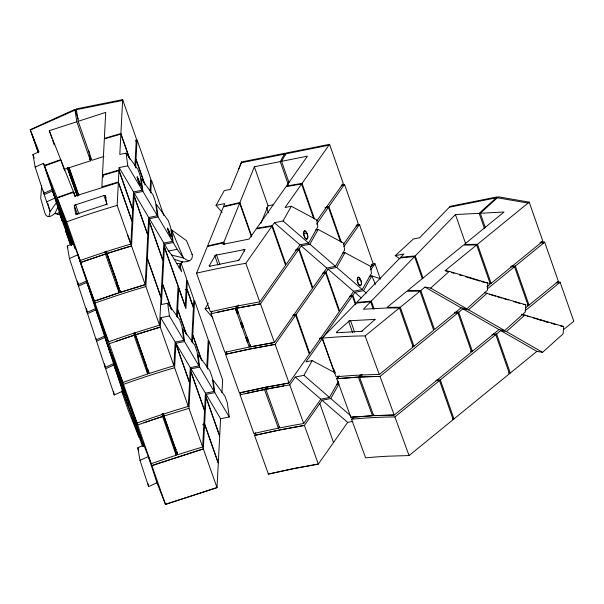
<?xml version="1.0" encoding="UTF-8"?>
<svg xmlns="http://www.w3.org/2000/svg" width="604" height="604" viewBox="0 0 604 604"><rect width="100%" height="100%" fill="white"/><g stroke="black" fill="none" stroke-linecap="round" stroke-linejoin="round"><path stroke-width="0.91" d="M189.256 260.717L187.029 260.158L183.45 257.968L177.221 249.286L173.212 242.521L171.491 229.814L186.523 240.664L192.291 254.692C193.197 261.117 187.527 261.894 182.219 261.925L174.209 259.252M102.446 175.454L101.85 186.84L118.376 181.978L118.973 170.585L102.446 175.454L103.065 177.229M103.095 176.678L102.469 174.903L104.341 138.95L120.868 134.088L129.256 158.044M127.429 234.397L130.849 244.061L117.161 205.39L118.354 182.521L75.13 196.058L73.62 192.238L57.237 198.059L66.629 221.804L80.173 260.528L86.47 258.316A340.12 119.668 -19.3 0 1 130.849 244.061L132.019 221.555L118.354 182.521M133.56 191.951L132.669 209.075L118.996 170.041L119.124 167.595L127.791 165.858L142.219 190.215L133.56 191.951L119.124 167.595M120.868 134.088L119.811 154.398L126.062 153.144L137.991 169.505L140.317 176.149L142.219 190.215M129.905 159.267L120.891 133.544L122.657 99.637L76.255 108.931L78.188 121.321L91.861 160.354L103.903 156.444M134.903 165.987L136.323 138.671L122.657 99.637M134.269 193.152L134.141 195.598L147.814 234.631L148.697 217.508L134.269 193.152L142.929 191.415L157.365 215.771L148.697 217.508M135.575 167.95L136.006 159.645L144.394 183.593M150.079 190.902L150.706 178.852L137.04 139.818L136.036 159.101L145.043 184.824M159.577 325.231L145.889 286.545L147.338 258.648L161.004 297.681L159.577 325.231A341.97 120.317 -19.3 0 0 140.415 331.09L134.028 333.136A342.574 120.528 -19.3 0 0 108.599 341.788L95.055 303.057L87.044 282.8M149.407 218.701L149.279 221.155L162.952 260.188L163.843 243.065L149.407 218.701L158.074 216.972L172.502 241.328L163.843 243.065M150.758 192.759L151.415 180.007L163.843 215.492M173.212 242.521L164.552 244.258L164.424 246.711L185.262 306.22L186.681 278.973L181.079 262.982M160.739 317.704L175.168 342.068L183.835 340.331L169.399 315.975L160.739 317.704L160.249 327.134L173.937 365.82A343.502 120.86 -19.3 0 0 149.007 373.529L135.387 334.82L134.979 332.2M173.937 365.82L175.168 342.068M176.504 316.322L178.067 286.288L164.394 247.255L162.506 283.661L171.513 309.384M188.297 406.416L174.609 367.723L175.855 343.804L189.52 382.845L188.297 406.416A344.114 121.072 -19.3 0 0 137.032 423.064L128.727 402.045L114.866 362.536L105.964 340.014L119.63 379.048L128.539 401.569M177.236 317.145L177.621 309.754L186.009 333.71M185.345 289.731L186.915 289.271L185.911 308.689L178.739 288.206L177.651 309.21L186.659 334.941M190.313 367.625L189.55 382.302L175.877 343.261L184.545 341.524L198.973 365.888L190.313 367.625L175.877 343.261M191.649 341.819L193.416 307.829L186.915 289.271M202.657 447.013L188.969 408.319L190.864 371.815L204.537 410.848L202.657 447.013A344.824 121.321 -19.3 0 0 177.584 454.767L163.963 416.05L163.541 413.332M191.023 368.817L190.894 371.271L204.567 410.305L205.451 393.174L191.023 368.817L199.682 367.081L214.118 391.445L205.451 393.174M192.366 342.929L192.759 335.311L201.147 359.267M206.794 367.345L208.229 339.667L194.564 300.626L192.789 334.767L201.796 360.497M202.906 424.884L204.605 424.386L203.329 448.915L217.017 487.617L165.473 504.363L156.957 482.815L148.342 456.564L140 460.354L148.614 486.605L156.957 482.815M204.635 423.842L206.009 397.372L219.675 436.405L218.301 462.875L204.635 423.842L202.936 424.34M206.16 394.374L206.039 396.828L219.705 435.861L220.596 418.731L206.16 394.374L214.828 392.638L229.256 416.994L220.596 418.731M207.482 369.014L208.946 340.852L222.612 379.886L221.947 392.721M476.647 244.99L445.178 270.645L449.27 271.355L487.896 283.027L487.368 290.313L466.786 308.818L461.109 307.836L424.997 287.096L420.837 290.494L407.662 290.584L463.472 245.088L476.647 244.99L490.32 284.023L486.877 286.832M484.702 292.691L525.782 304.786L525.254 312.072L504.672 330.577L499.002 329.595L462.891 308.855L458.723 312.253L455.069 312.276M521.773 314.307L563.675 326.545L563.139 333.831L542.566 352.336L536.888 351.354L500.776 330.614L496.616 334.004L493.098 334.035M41.691 185.715L40.694 198.346L44.87 213.099C47.082 218.784 50.577 216.776 54.919 213.469L57.841 207.21M107.218 204.839L103.956 195.53L105.413 195.598L106.697 203.82L106.138 204.454L77.07 213.982L75.613 213.922L74.33 205.692L74.888 205.066L104.205 195.462L105.375 195.507L106.032 197.372M209.188 265.798L210.177 266.153L238.414 260.407L239.305 259.765L244.96 249.505L215.447 255.235L209.15 265.911L210.177 266.153M244.93 249.716L243.941 249.361L244.567 251.136M106.697 203.82L105.406 204.779M238.822 168.803L241.6 161.94L284.914 153.257L285.533 155.032M223.608 242.778L222.989 244.318L249.09 239.086L256.285 228.856L271.898 226.251L285.571 265.284L259.78 301.94A342.325 120.445 -19.3 0 0 210.388 311.838L196.557 273.189L207.338 246.56L223.608 242.778L224.227 244.552M241.6 161.94L230.479 189.399L224.227 190.653L216.066 205.352L222.144 212.389M223.85 242.181L239.66 203.14L223.389 206.923L207.58 245.964L223.85 242.181L224.477 243.956M251.709 236.247L239.901 202.536L254.375 166.787L280.248 161.6L284.914 153.257M250.524 344.816L249.248 347.104A343.351 120.808 -19.3 0 0 224.892 352.389L211.068 313.74L212.072 311.241M260.988 223.261L268.048 205.821L254.375 166.787M226.621 351.702L225.571 354.291L239.395 392.947L264.484 387.511L289.067 382.996L309.323 354.208L295.658 315.167L292.902 315.628M279.237 426.681L278.391 428.198A345.239 121.472 -19.3 0 0 253.891 433.506L240.075 394.85L241.132 392.238M255.628 432.811L254.578 435.409L268.395 474.08L293.627 468.613L318.338 464.068L347.662 422.392L352.864 421.358M223.14 243.933L223.299 243.548M179.177 267.564L182.219 261.925M182.302 261.509L181.132 263.782L176.693 263.404M213.001 317.968L205.096 308.818L208.267 303.102M289.037 182.627L281.577 161.336L286.243 152.993L329.558 144.318L343.231 183.352L316.783 220.936M211.068 313.74L217.176 312.344A342.279 120.43 -19.3 0 1 235.356 308.47L236.7 306.062M295.258 250.048L298.731 249.467L312.396 288.501L274.427 342.468L250.577 346.839L236.685 308.199L238.482 304.99M265.843 387.149L264.499 389.55A343.933 121.011 -19.3 0 0 246.221 393.446L240.075 394.85M267.179 386.885L265.836 389.278L279.72 427.926A345.239 121.472 -19.3 0 1 303.721 423.525L320.837 399.184L329.497 397.447L338.67 381.162M283.049 220.981L291.339 206.258L316.821 219.909L317.795 226.817L308.621 243.102L299.962 244.839L286.024 264.643L272.351 225.609L274.39 222.717L283.049 220.981L308.621 243.102M309.882 244.197L318.172 229.475L343.646 243.125L344.62 250.033L335.447 266.319L326.787 268.055L312.849 287.859L299.184 248.825L301.215 245.926L309.882 244.197L335.447 266.319M336.707 267.406L344.997 252.691L370.471 266.341L371.445 273.25L362.272 289.535L353.612 291.271L339.674 311.075L326.009 272.042L328.04 269.142L336.707 267.406L362.272 289.535M283.812 385.911A343.933 121.011 -19.3 0 0 265.82 389.286A343.872 120.989 -19.3 0 1 283.827 385.911L289.754 384.891L295.273 377.055L303.933 375.318L312.223 360.603L335.228 372.925M350.229 295.688L352.834 295.25L354.873 292.359L363.533 290.622L371.822 275.907L380.777 278.852M268.395 474.08L293.627 468.613L318.338 464.068L304.393 425.427L279.743 429.965L254.578 435.409L279.743 429.965L304.393 425.427L322.098 400.271L330.758 398.534L339.048 383.812L336.368 384.355M48.947 216.542L50.102 211.551L47.882 203.518M196.557 273.189A341.268 120.075 -19.3 0 1 245.813 263.321L271.898 226.251M313.718 218.648L301.6 184.046L285.088 207.512L291.339 206.258M281.577 161.336L307.451 156.149L286.439 186.009L302.053 183.405L329.558 144.318M298.731 249.467L260.467 303.842L236.685 308.199L238.421 313.031M316.556 224.129L328.433 207.263L340.543 241.857M326.281 207.051L328.878 206.613L344.514 184.401L358.187 223.435L343.533 244.265M295.658 315.167L275.114 344.363L250.592 348.87L225.571 354.291L250.592 348.87L275.114 344.363L289.067 382.996L264.484 387.511L239.395 392.947M296.111 314.525L325.556 272.683L339.221 311.717L309.776 353.559L296.111 314.525L293.355 314.986M343.925 246.583L359.463 224.492L373.136 263.525L370.546 267.21M334.631 373.083L322.483 338.383L305.964 361.856L312.223 360.603M355.484 304.771L352.381 295.892L322.936 337.742L319.463 338.323M370.72 269.837L375.001 263.752L380.286 278.852M338.119 377.5L339.184 375.982M44.205 194.654L52.54 190.864L56.361 202.71L50.102 211.551L44.205 194.654L43.564 191.068M59.313 211.717L57.531 214.141L56.232 213.31M336.639 332.132L336.451 332.593L337.055 332.751L361.698 331.347L375.001 319.41L349.474 320.754L336.639 332.132L336.451 332.593L337.055 332.751M374.82 319.871L375.001 319.41L374.404 319.252M239.305 259.765L237.629 260.656M370.682 301.751L363.419 309.218L386.288 308.01L399.463 307.919L413.128 346.953L379.312 374.525A344.114 121.072 -19.3 0 0 336.096 376.805L322.015 338.187L356.111 303.117L370.682 301.751L373.166 308.848M414.586 256.587L400.014 257.961L356.76 302.453L371.332 301.079L414.586 256.587L422.355 278.769M395.25 255.681L403.917 253.944L400.663 257.289L415.235 255.922L455.439 214.571L479.161 213.318L497.235 196.889L450.222 206.311L419.682 237.727L413.423 238.98L395.25 255.681L399.931 258.829M339.32 376.096L336.783 378.7L350.864 417.319L372.494 415.711L373.846 414.487M435.975 380.603L439.493 380.58L453.159 419.614L409.082 455.552L387.896 456.201A346.296 121.842 -19.3 0 0 365.624 457.847L351.551 419.221L354.171 416.526M485.291 227.451L480.323 213.257L498.398 196.828L529.195 202.144L542.868 241.185L491.15 283.344L489.27 283.359M361.003 374.707L358.361 377.1L336.783 378.7L358.361 377.1L372.494 415.711L350.864 417.319M362.158 374.639L359.523 377.039L373.657 415.65L394.201 415.039L471.565 351.966L457.892 312.925L454.382 312.955M424.997 287.096L430.675 288.078L449.27 271.355M462.891 308.855L468.561 309.837L487.164 293.114M500.776 330.614L506.446 331.596L525.05 314.873M322.015 338.187A343.638 120.906 -19.3 0 1 344.106 336.564A342.559 120.528 -19.3 0 1 359.976 335.983L365.118 335.915L399.463 307.919M420.006 291.173L406.832 291.264L387.119 307.338L400.293 307.24L420.006 291.173L433.672 330.207L413.966 346.273L412.079 346.288M480.323 213.257L504.046 212.004L464.31 244.409L477.477 244.31L529.195 202.144M461.109 307.836L434.51 329.527L420.837 290.494M457.892 312.925L380.014 376.428A344.001 121.034 -19.3 0 0 359.523 377.039L380.014 376.428L394.201 415.039L373.657 415.65M487.353 288.908L514.533 266.749L528.206 305.783L525.45 308.025M510.976 266.1L515.363 266.07L544.672 242.181L558.338 281.215L529.036 305.103L527.277 305.118M499.002 329.595L472.396 351.286L470.637 351.294M351.551 419.221L357.198 418.715A344.884 121.344 -19.3 0 1 394.895 416.934L439.493 380.58M436.813 379.924L440.324 379.901L495.778 334.684L509.451 373.725L453.989 418.934L452.343 418.95M525.148 310.743L560.127 282.219L573.8 321.26L563.585 329.58M508.402 373.053L510.282 373.046L536.888 351.354M362.845 330.75L360.943 331.49M146.319 365.579L145.451 365.979L146.319 365.579L134.775 332.615M175.001 447.489L174.141 447.889L175.001 447.489L163.155 413.657M38.279 152.737L30.2 129.671L74.881 109.384L78.301 119.139M35.168 167.119L43.503 163.329L52.118 189.573L43.782 193.363L35.168 167.119L32.941 154.564L38.958 151.831L30.2 129.671M46.576 201.895L54.919 198.104M69.475 258.58L77.818 254.79L86.432 281.041L78.09 284.824L69.475 258.58L67.248 246.032L73.273 243.291L66.274 225.602L72.805 244.227M86.855 282.332L95.47 308.576L87.127 312.366L78.512 286.115L86.855 282.332L100.717 321.841M104.507 336.118L96.164 339.901L87.55 313.657L95.893 309.867L104.507 336.118L110.411 351.037M113.544 363.653L105.202 367.443L96.587 341.192L104.93 337.409L119.449 378.58L113.544 363.653L104.93 337.409M113.967 364.944L122.582 391.196L114.239 394.978L105.625 368.734L113.967 364.944L128.667 406.59M140 460.354L137.772 447.806L143.797 445.072M30.336 130.019L74.994 110.132M43.503 163.329L44.349 165.466L60.725 159.637L64.643 170.758M73.431 191.762L60.913 160.113L44.537 165.934L57.048 197.583L73.431 191.762L75.168 196.67M95.47 308.576L109.271 343.691L134.012 335.265L133.741 333.521M96.738 312.004L110.592 351.513L122.816 382.43L147.633 373.974L146.727 368.183L134.269 332.623M115.054 363.012L123.488 384.333L129.837 382.098A342.528 120.513 -19.3 0 1 148.992 375.65A343.661 120.913 -19.3 0 1 174.609 367.723M127.761 399.833L137.704 424.974L143.903 422.792A344.401 121.177 -19.3 0 1 162.589 416.496L162.166 413.778M162.65 413.664L175.409 450.093L176.209 455.212L169.958 457.273A344.59 121.238 -19.3 0 0 151.257 463.713L137.704 424.974M52.087 138.694L49.286 130.706L76.814 121.766L74.881 109.384M78.188 121.321L105.715 112.374L104.364 138.407L120.891 133.544M89.294 159.622L91.083 159.041M64.681 169.18L90.487 160.8L88.962 151.068M163.963 416.05L188.969 408.319M117.161 205.39L110.834 207.278A339.425 119.426 -19.3 0 0 66.629 221.804M102.469 174.903L118.996 170.041M175.658 452.109L177.002 451.739M77.07 213.982L75.613 213.922M239.901 202.536L223.631 206.319L224.726 203.616L216.066 205.352M76.376 109.686L122.612 100.423M135.183 140.958L136.995 140.596M241.268 162.763L284.439 154.118M285.767 153.846L328.938 145.202M341.841 184.937L344.514 184.401M341.222 185.805L343.902 185.269M268.048 205.821L273.589 204.711M164.552 244.258L168.554 251.022L177.221 249.286M315.484 230.011L318.172 229.475M356.738 225.035L359.463 224.492M356.088 225.911L358.859 225.352M449.331 207.225L496.194 197.84M342.317 253.227L344.997 252.691M183.835 340.331L181.925 326.266L179.599 319.622L167.678 303.261L161.427 304.514L162.476 284.205L171.491 309.928M371.392 264.476L375.001 263.752M371.098 265.987L373.808 265.45M205.096 308.818L209.429 307.949M369.142 276.443L371.822 275.907L375.439 284.431M250.577 346.839L274.427 342.468L260.467 303.842L236.685 308.199M301.6 184.046L285.986 186.651L256.738 228.214L272.351 225.609M324.96 207.836L328.433 207.263M296.579 249.256L299.184 248.825M323.253 272.495L326.009 272.042M322.8 273.144L325.556 272.683M349.776 296.33L352.381 295.892M319.878 338.821L322.483 338.383M303.2 233.695L306.772 233.106C309.701 238.497 305.382 242.536 303.925 234.888C302.544 224.869 310.615 236.27 306.787 239.418C304.076 238.157 302.627 233.008 304.567 230.683L305.669 231.257L306.772 233.106M356.851 280.12L360.422 279.539C363.359 284.922 359.033 288.969 357.576 281.313C356.194 271.294 364.265 282.695 360.445 285.851C357.734 284.59 356.284 279.433 358.217 277.108L359.32 277.681L360.422 279.539M510.878 266.772L514.533 266.749M456.533 312.268L458.723 312.253L472.396 351.286L470.931 351.294M492.018 334.714L495.778 334.684M497.356 197.78L528.055 203.08M541.124 241.57L544.672 242.181M539.999 242.491L543.54 243.102M557.394 281.751L560.127 282.219M556.284 282.664L559.01 283.133M485.276 282.574L487.896 283.027M523.162 304.333L525.782 304.786M561.056 326.092L563.675 326.545M560.942 326.069L562.475 326.334M168.554 251.022L171.725 255.092L183.45 257.968L171.491 229.814M54.919 213.469L59.275 214.586M445.178 270.645L447.851 271.453M451.414 272.525L454.087 273.325M459.44 274.933L462.113 275.734M465.609 276.783L479.946 281.087M481.728 281.623L484.4 282.423M489.3 294.276L495.544 296.156M497.326 296.685L501.864 298.051M503.494 298.542L508.024 299.901M513.377 301.502L519.84 303.442M527.194 316.035L529.867 316.843M535.22 318.444L541.456 320.324M543.238 320.852L547.7 322.196M551.263 323.261L555.823 324.635M533.158 317.825L535.771 318.61M539.259 319.659L541.871 320.445M545.359 321.494L547.979 322.279M430.675 288.078L466.786 308.818M468.561 309.837L504.672 330.577M506.446 331.596L542.566 352.336M191.906 254.382L192.291 254.692M363.533 290.622L366.386 293.091M274.39 222.717L299.962 244.839M301.215 245.926L326.787 268.055M328.04 269.142L353.612 291.271M354.873 292.359L361.29 297.915M303.933 375.318L329.497 397.447M330.758 398.534L350.645 415.741M352.064 416.971L353.702 418.391M295.273 377.055L320.837 399.184M322.098 400.271L347.662 422.392M171.725 255.092L181.661 271.724L179.743 264.514M60.151 214.813L60.793 216.217M49.286 130.706L60.725 159.637M73.62 192.238L73.998 193.189M74.753 195.1L75.13 196.058M52.118 189.573L58.022 204.499M70.721 236.625L58.21 204.975L44.349 165.466M80.173 260.528L70.91 237.093L57.048 197.583M52.54 190.864L71.431 244.522M77.818 254.79L94.39 301.154L119.056 292.751L118.044 286.273L105.889 251.574M71.982 244.484L67.248 232.51L53.575 193.476L66.093 225.126L72.925 244.643M86.432 281.041L94.39 301.154L119.056 292.751L105.436 254.05L105.036 251.498M71.695 243.978L67.92 234.428L71.657 245.111M71.28 245.262L60.189 215.477M115.002 367.557L127.58 399.365L141.434 438.874M122.408 390.969L151.921 465.616L165.473 504.363L217.017 487.617L218.278 463.419L204.605 424.386M138.98 437.349L128.365 410.501L121.532 390.984M142.567 446.416L125.315 398.315M365.118 335.915L379.312 374.525M394.895 416.934L409.082 455.552M67.248 246.032L67.882 247.753M32.941 154.564L34.209 158.006M137.772 447.806L138.724 450.388M245.813 263.321L259.78 301.94M289.754 384.891L303.706 423.532M241.894 322.687L243.631 327.519M247.104 337.183L248.84 342.007M217.176 312.344A342.181 120.392 -19.3 0 1 235.356 308.47L237.093 313.295M240.566 322.959L242.302 327.783M245.775 337.447L247.512 342.279M235.356 308.47L249.248 347.104M278.391 428.198L264.499 389.55A343.835 120.974 -19.3 0 0 246.221 393.446M59.441 212.842L62.265 220.717L56.361 202.71M147.633 373.974L134.012 335.265A341.396 120.12 -19.3 0 0 115.432 341.524M176.209 455.212L162.589 416.496A344.061 121.057 -19.3 0 0 143.903 422.792M515.363 266.07L529.036 305.103M479.161 213.318L484.438 228.403M477.477 244.31L491.15 283.344M455.439 214.571L465.692 243.842M496.616 334.004L510.282 373.046M415.235 255.922L423.004 278.097M440.324 379.901L453.989 418.934M400.293 307.24L413.966 346.273M371.332 301.079L374.125 309.067M328.878 206.613L341.313 242.106M352.834 295.25L355.945 304.137M354.548 332.041L350.516 320.513L349.474 320.754L348.614 321.252L352.645 332.781M302.053 183.405L314.48 218.89M280.248 161.6L288.327 184.665M334.118 369.678L335.054 372.343M266.591 207.489L268.455 212.819M319.833 403.487L333.506 442.521M239.66 203.14L251.468 236.851M219.909 264.612L216.489 254.858L214.813 255.749L218.067 265.065M118.973 170.585L132.638 209.626L132.049 221.011L118.376 181.978M76.814 121.766L90.487 160.8M106.395 251.574L117.327 282.8M68.984 167.21L78.928 195.598M68.969 167.988L78.603 195.492M67.648 167.867L77.599 196.292M67.354 167.731L76.7 194.435M67.391 167.935L76.753 194.662M78.882 214.042L75.628 204.733L74.33 205.692L77.433 214.563M52.707 140.468L54.262 144.9M109.271 343.691L122.816 382.43M123.488 384.333L137.032 423.064M78.663 256.927L92.329 295.96M136.798 427.375L143.488 446.462M136.617 426.9L143.45 446.416M70.94 245.292L65.526 230.72L70.472 244.839M31.967 134.133L38.49 152.767M73.273 243.291L74.919 248.576M148.123 483.827L148.614 486.605M113.582 391.279L114.239 394.978M105.149 366.047L105.625 368.734M104.545 363.736L105.202 367.443M96.111 338.504L96.587 341.192M87.074 310.969L87.55 313.657M86.47 308.659L87.127 312.366M77.878 282.529L78.512 286.115M77.433 281.124L78.09 284.824M43.45 191.513L43.782 193.363M177.183 452.207L177.584 454.767M148.576 370.796L149.007 373.529M120.143 290.456L120.43 292.306L145.217 284.643L147.784 235.175L134.111 196.141L131.529 245.964L145.217 284.643L120.43 292.306L106.81 253.604L106.41 251.053M337.938 375.975L338.187 377.704M229.256 416.994L227.353 402.928L225.028 396.292L213.106 379.924L214.828 392.638M214.118 391.445L212.208 377.372L209.882 370.735L197.961 354.367L199.682 367.081M198.973 365.888L197.07 351.822L194.745 345.178L182.816 328.818L184.545 341.524M172.502 241.328L170.6 227.263L168.274 220.619L156.345 204.258L158.074 216.972M157.365 215.771L155.454 201.706L153.129 195.062L141.208 178.701L142.929 191.415M167.678 303.261L169.399 315.975M126.062 153.144L127.791 165.858M95.055 303.057A341.366 120.105 -19.3 0 1 145.889 286.545M119.63 287.919A3.767 1.329 -19.3 0 1 118.293 288.289M117.387 286.009A3.767 1.329 -19.3 0 1 118.769 285.413M118.044 286.273A3.767 1.329 -19.3 0 1 117.319 286.424M175.409 450.093A3.767 1.329 -19.3 0 1 174.684 450.244M148.312 369.829A3.767 1.329 -19.3 0 1 146.357 370.297M176.647 451.86A3.767 1.329 -19.3 0 1 175.356 452.169M140.483 185.247L138.686 182.008L137.199 177.017L140.483 185.247M167.429 228.206L170.713 236.542L169.384 231.966L167.444 228.153L168.652 232.291L170.713 236.542L169.218 231.551L167.429 228.206M149.256 221.698L147.361 258.104L161.034 297.138L162.921 260.732L149.256 221.698M187.353 280.89L186.946 288.727L193.446 307.285L193.854 299.448L187.353 280.89M137.199 177.017C140.083 188.055 142.778 188.04 137.244 177.04M175.084 449.67L176.134 449.233L175.084 449.67M117.199 283.857L116.768 284.061L117.637 283.669L117.199 283.857M86.968 260.271L80.838 262.43L105.436 254.05L86.968 260.271M158.308 463.374L151.921 465.616L203.329 448.915L158.308 463.374M141.6 332.827L135.387 334.82L160.249 327.134L141.6 332.827M119.162 249.694L106.81 253.604A340.15 119.675 -19.3 0 1 131.529 245.964L119.162 249.694M523.623 314.971L521.841 314.435L523.57 314.948"/></g></svg>
